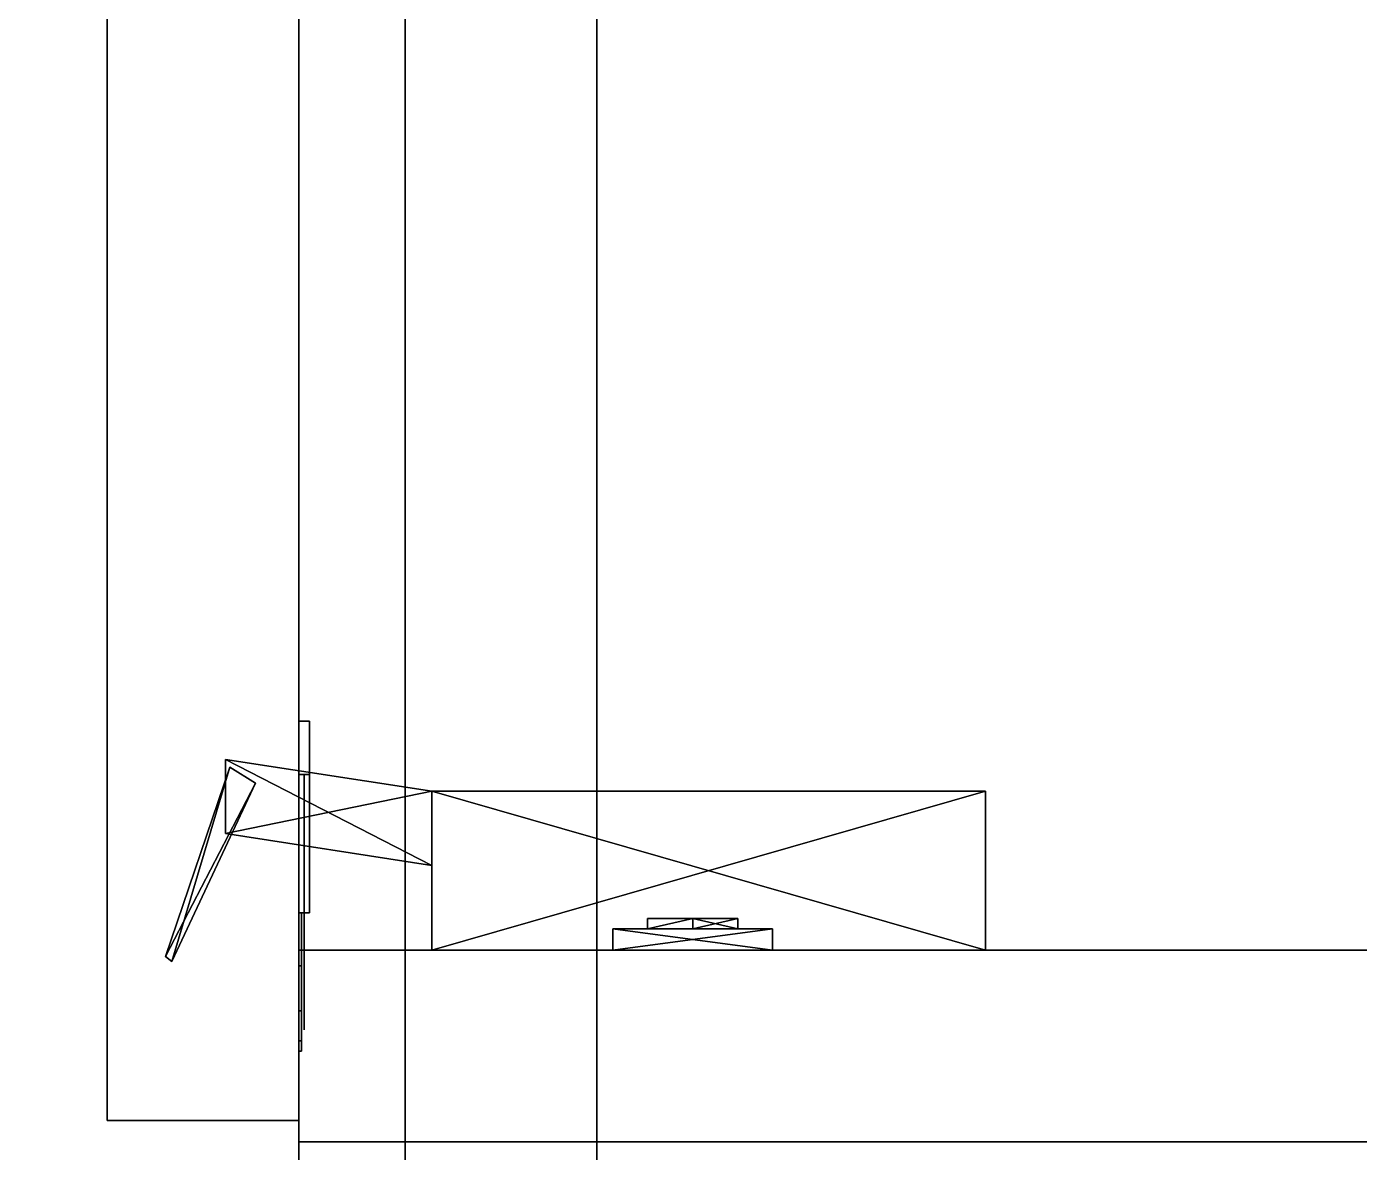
# Model space of a CAD drawing. Extents: x 0 to 2825, y -3457 to 0.
# Drawn here: x 2349.4 to 2474.6, y -1029 to -923.2 of the extents above; entities that cross this region are included whole.
import ezdxf

# ---------------------------------------------------------------- set-up
doc = ezdxf.new("R2010")
doc.units = 0
for name, color, linetype in [('LAYER0', 7, 'CONTINUOUS'), ('LAYER1', 7, 'CONTINUOUS'), ('LAYER125', 7, 'CONTINUOUS'), ('LAYER242', 7, 'CONTINUOUS'), ('LAYER244', 7, 'CONTINUOUS'), ('LAYER269', 7, 'CONTINUOUS'), ('LAYER270', 7, 'CONTINUOUS'), ('LAYER271', 28, 'CONTINUOUS'), ('LAYER272', 253, 'CONTINUOUS'), ('LAYER273', 28, 'CONTINUOUS'), ('LAYER274', 253, 'CONTINUOUS'), ('LAYER275', 253, 'CONTINUOUS'), ('LAYER283', 253, 'CONTINUOUS'), ('LAYER296', 7, 'CONTINUOUS'), ('LAYER317', 253, 'CONTINUOUS'), ('LAYER36', 253, 'CONTINUOUS'), ('LAYER89', 7, 'CONTINUOUS')]:
    doc.layers.add(name, color=color, linetype=linetype)

msp = doc.modelspace()

# ---------------------------------------------------------------- linework, layer by layer
at = {"layer": 'LAYER0', "invisible_edges": 1}
for points in [[(2825, 0), (0, -3457), (0, 0), (2825, 0)], [(2825, -3457, 5), (0, 0, 5), (0, -3457, 5), (2825, -3457, 5)], [(0, 0, 5), (2825, -3457, 5), (2825, 0, 5), (0, 0, 5)], [(0, -3457), (2825, 0), (2825, -3457), (0, -3457)]]:
    msp.add_3dface(points, dxfattribs=at)
at = {"layer": 'LAYER125', "invisible_edges": 1}
for points in [[(2581, -1426.336, 709.5), (2209, -855.666, 709.5), (2581, -855.666, 709.5), (2581, -1426.336, 709.5)], [(2209, -855.666, 709.5), (2581, -1426.336, 709.5), (2209, -1426.336, 709.5), (2209, -855.666, 709.5)], [(2209, -1426.336, 715.5), (2581, -855.666, 715.5), (2209, -855.666, 715.5), (2209, -1426.336, 715.5)], [(2581, -855.666, 715.5), (2209, -1426.336, 715.5), (2581, -1426.336, 715.5), (2581, -855.666, 715.5)]]:
    msp.add_3dface(points, dxfattribs=at)
at = {"layer": 'LAYER242', "invisible_edges": 1}
for points in [[(2650.4, -201, 2317), (2375, -1010, 2317), (2650.4, -1010, 2317), (2650.4, -201, 2317)], [(2375, -1010, 2317), (2650.4, -201, 2317), (2375, -201, 2317), (2375, -1010, 2317)], [(2375, -201, 2299), (2375, -1010, 2317), (2375, -201, 2317), (2375, -201, 2299)], [(2375, -1010, 2317), (2375, -201, 2299), (2375, -1010, 2299), (2375, -1010, 2317)], [(2375, -201, 2299), (2650.4, -1010, 2299), (2375, -1010, 2299), (2375, -201, 2299)], [(2650.4, -1010, 2299), (2375, -201, 2299), (2650.4, -201, 2299), (2650.4, -1010, 2299)], [(2650.4, -1010, 2299), (2375, -1010, 2317), (2375, -1010, 2299), (2650.4, -1010, 2299)], [(2375, -1010, 2317), (2650.4, -1010, 2299), (2650.4, -1010, 2317), (2375, -1010, 2317)]]:
    msp.add_3dface(points, dxfattribs=at)
at = {"layer": 'LAYER244', "invisible_edges": 1}
for points in [[(2675, -1010, 2068), (2375, -1010, 2548), (2675, -1010, 2548), (2675, -1010, 2068)], [(2375, -1010, 2548), (2675, -1010, 2068), (2375, -1010, 2068), (2375, -1010, 2548)], [(2675, -1010, 2068), (2375, -1028, 2068), (2375, -1010, 2068), (2675, -1010, 2068)], [(2375, -1028, 2068), (2675, -1010, 2068), (2675, -1028, 2068), (2375, -1028, 2068)], [(2375, -1028, 2068), (2375, -1010, 2548), (2375, -1010, 2068), (2375, -1028, 2068)], [(2375, -1010, 2548), (2375, -1028, 2068), (2375, -1028, 2548), (2375, -1010, 2548)], [(2675, -1028, 2548), (2375, -1010, 2548), (2375, -1028, 2548), (2675, -1028, 2548)], [(2375, -1010, 2548), (2675, -1028, 2548), (2675, -1010, 2548), (2375, -1010, 2548)], [(2375, -1028, 2068), (2675, -1028, 2548), (2375, -1028, 2548), (2375, -1028, 2068)], [(2675, -1028, 2548), (2375, -1028, 2068), (2675, -1028, 2068), (2675, -1028, 2548)]]:
    msp.add_3dface(points, dxfattribs=at)
at = {"layer": 'LAYER269', "invisible_edges": 1}
for points in [[(2675, -1010, 2069), (2375, -201, 2069), (2675, -201, 2069), (2675, -1010, 2069)], [(2375, -201, 2069), (2675, -1010, 2069), (2375, -1010, 2069), (2375, -201, 2069)], [(2375, -1010, 2087), (2375, -201, 2069), (2375, -1010, 2069), (2375, -1010, 2087)], [(2375, -201, 2069), (2375, -1010, 2087), (2375, -201, 2087), (2375, -201, 2069)], [(2375, -1010, 2087), (2675, -201, 2087), (2375, -201, 2087), (2375, -1010, 2087)], [(2675, -201, 2087), (2375, -1010, 2087), (2675, -1010, 2087), (2675, -201, 2087)], [(2675, -1010, 2069), (2375, -1010, 2087), (2375, -1010, 2069), (2675, -1010, 2069)], [(2375, -1010, 2087), (2675, -1010, 2069), (2675, -1010, 2087), (2375, -1010, 2087)]]:
    msp.add_3dface(points, dxfattribs=at)
at = {"layer": 'LAYER270', "invisible_edges": 1}
for points in [[(2675, -201, 2547), (2375, -1010, 2547), (2675, -1010, 2547), (2675, -201, 2547)], [(2375, -1010, 2547), (2675, -201, 2547), (2375, -201, 2547), (2375, -1010, 2547)], [(2375, -201, 2529), (2375, -1010, 2547), (2375, -201, 2547), (2375, -201, 2529)], [(2375, -1010, 2547), (2375, -201, 2529), (2375, -1010, 2529), (2375, -1010, 2547)], [(2375, -201, 2529), (2675, -1010, 2529), (2375, -1010, 2529), (2375, -201, 2529)], [(2675, -1010, 2529), (2375, -201, 2529), (2675, -201, 2529), (2675, -1010, 2529)], [(2675, -1010, 2529), (2375, -1010, 2547), (2375, -1010, 2529), (2675, -1010, 2529)], [(2375, -1010, 2547), (2675, -1010, 2529), (2675, -1010, 2547), (2375, -1010, 2547)]]:
    msp.add_3dface(points, dxfattribs=at)
at = {"layer": 'LAYER271'}
for points in [[(2376, -988.5, 2192), (2375, -988.5, 2192), (2376, -988.5, 2192)], [(2376, -1006.5, 2150), (2375, -1006.5, 2150), (2375, -988.5, 2150), (2376, -988.5, 2150)], [(2375, -988.5, 2150), (2375, -988.5, 2192), (2376, -988.5, 2192), (2376, -988.5, 2150)], [(2376, -1006.5, 2192), (2375, -1006.5, 2192), (2375, -988.5, 2192), (2376, -988.5, 2192)], [(2375, -988.5, 2150), (2375, -1006.5, 2150), (2375, -1006.5, 2192), (2375, -988.5, 2192)], [(2376, -988.5, 2150), (2376, -1006.5, 2150), (2376, -1006.5, 2150), (2376, -988.5, 2150)], [(2376, -988.5, 2192), (2376, -1006.5, 2192), (2376, -1006.5, 2192), (2376, -988.5, 2192)], [(2375, -993.5, 2162), (2375, -993.5, 2180), (2375, -993.5, 2162)], [(2376, -993.5, 2162), (2375, -993.5, 2162), (2375, -993.5, 2180), (2376, -993.5, 2180)], [(2376, -993.5, 2162), (2375, -993.5, 2162), (2375, -1006.5, 2162), (2376, -1006.5, 2162)], [(2376, -993.5, 2180), (2375, -993.5, 2180), (2375, -1006.5, 2180), (2376, -1006.5, 2180)], [(2375, -1006.5, 2162), (2375, -1006.5, 2150), (2375, -1006.5, 2162)], [(2375, -1006.5, 2180), (2375, -1006.5, 2192), (2375, -1006.5, 2180)], [(2376, -1006.5, 2162), (2375, -1006.5, 2162), (2375, -1006.5, 2150), (2376, -1006.5, 2150)], [(2376, -1006.5, 2180), (2375, -1006.5, 2180), (2375, -1006.5, 2192), (2376, -1006.5, 2192)]]:
    msp.add_3dface(points, dxfattribs=at)
for points, invisible_edges in [([(2376, -988.5, 2192), (2376, -988.5, 2150), (2376, -993.5, 2162), (2376, -993.5, 2180)], 10), ([(2376, -988.5, 2150), (2376, -993.5, 2162), (2376, -1006.5, 2162), (2376, -1006.5, 2150)], 1), ([(2376, -988.5, 2192), (2376, -993.5, 2180), (2376, -1006.5, 2180), (2376, -1006.5, 2192)], 1), ([(2375.5, -1006.5, 2180), (2375.5, -1006.5, 2162), (2375.5, -993.5, 2162), (2375.5, -993.5, 2180)], 1), ([(2375.25, -1006.5, 2158), (2375.25, -1011.475, 2158.99), (2375.25, -1010.5, 2165.5), (2375.25, -1006.5, 2162)], 2), ([(2375.25, -1011.475, 2183.01), (2375.25, -1006.5, 2184), (2375.25, -1006.5, 2180), (2375.25, -1010.5, 2176.5)], 8), ([(2375.5, -1010.709, 2176.317), (2375.5, -1010.5, 2165.5), (2375.5, -1006.5, 2162), (2375.5, -1006.5, 2180)], 5), ([(2375.25, -1011.475, 2158.99), (2375.25, -1015.692, 2161.808), (2375.25, -1014, 2165.5), (2375.25, -1010.5, 2165.5)], 10), ([(2375.25, -1015.692, 2180.192), (2375.25, -1011.475, 2183.01), (2375.25, -1010.5, 2176.5), (2375.25, -1014, 2176.5)], 10), ([(2375.5, -1017.5, 2176.5), (2375.5, -1017.5, 2165.5), (2375.5, -1010.5, 2165.5), (2375.5, -1010.709, 2176.317)], 4), ([(2375.25, -1015.692, 2161.808), (2375.25, -1018.51, 2166.025), (2375.25, -1017.5, 2165.5), (2375.25, -1014, 2165.5)], 10), ([(2375.25, -1018.51, 2175.975), (2375.25, -1015.692, 2180.192), (2375.25, -1014, 2176.5), (2375.25, -1017.5, 2176.5)], 10), ([(2375.25, -1018.51, 2166.025), (2375.25, -1019.5, 2171), (2375.25, -1017.5, 2171), (2375.25, -1017.5, 2165.5)], 10), ([(2375.25, -1019.5, 2171), (2375.25, -1018.51, 2175.975), (2375.25, -1017.5, 2176.5), (2375.25, -1017.5, 2171)], 10)]:
    msp.add_3dface(points, dxfattribs=dict(at, invisible_edges=invisible_edges))
at = {"layer": 'LAYER272'}
for points in [[(2368.135, -999.0576, 2164.217), (2368.135, -992.0942, 2164.217), (2387.5, -1002.042, 2164.217), (2368.135, -999.0576, 2164.217)], [(2387.5, -1002.042, 2164.217), (2368.135, -992.0942, 2164.217), (2387.5, -995.0786, 2164.217), (2387.5, -1002.042, 2164.217)], [(2368.135, -999.0576, 2177.783), (2387.5, -995.0786, 2177.783), (2368.135, -992.0942, 2177.783), (2368.135, -999.0576, 2177.783)], [(2368.135, -992.0942, 2164.217), (2368.135, -992.0942, 2177.783), (2387.5, -995.0786, 2164.217), (2368.135, -992.0942, 2164.217)], [(2387.5, -995.0786, 2164.217), (2368.135, -992.0942, 2177.783), (2387.5, -995.0786, 2177.783), (2387.5, -995.0786, 2164.217)], [(2370.925, -994.3081, 2165.348), (2362.5, -1010.591, 2165.348), (2368.544, -992.8179, 2165.348), (2370.925, -994.3081, 2165.348)], [(2363.077, -1011.082, 2176.652), (2368.544, -992.8179, 2176.652), (2362.5, -1010.591, 2176.652), (2363.077, -1011.082, 2176.652)], [(2362.5, -1010.591, 2165.348), (2362.5, -1010.591, 2176.652), (2368.544, -992.8179, 2165.348), (2362.5, -1010.591, 2165.348)], [(2368.544, -992.8179, 2165.348), (2362.5, -1010.591, 2176.652), (2368.544, -992.8179, 2176.652), (2368.544, -992.8179, 2165.348)], [(2370.925, -994.3081, 2176.652), (2368.544, -992.8179, 2176.652), (2363.077, -1011.082, 2176.652), (2370.925, -994.3081, 2176.652)], [(2363.077, -1011.082, 2165.348), (2362.5, -1010.591, 2165.348), (2370.925, -994.3081, 2165.348), (2363.077, -1011.082, 2165.348)], [(2387.5, -1002.042, 2177.783), (2387.5, -995.0786, 2177.783), (2368.135, -999.0576, 2177.783), (2387.5, -1002.042, 2177.783)], [(2387.5, -1010, 2164.217), (2387.5, -995.0786, 2164.217), (2439.5, -1010, 2164.217), (2387.5, -1010, 2164.217)], [(2439.5, -1010, 2164.217), (2387.5, -995.0786, 2164.217), (2439.5, -995.0786, 2164.217), (2439.5, -1010, 2164.217)], [(2439.5, -1010, 2177.783), (2439.5, -995.0786, 2177.783), (2387.5, -1010, 2177.783), (2439.5, -1010, 2177.783)], [(2387.5, -1010, 2177.783), (2439.5, -995.0786, 2177.783), (2387.5, -995.0786, 2177.783), (2387.5, -1010, 2177.783)], [(2387.5, -995.0786, 2164.217), (2387.5, -995.0786, 2177.783), (2439.5, -995.0786, 2164.217), (2387.5, -995.0786, 2164.217)], [(2439.5, -995.0786, 2164.217), (2387.5, -995.0786, 2177.783), (2439.5, -995.0786, 2177.783), (2439.5, -995.0786, 2164.217)], [(2439.5, -1010, 2164.217), (2439.5, -995.0786, 2164.217), (2439.5, -1010, 2177.783), (2439.5, -1010, 2164.217)], [(2439.5, -1010, 2177.783), (2439.5, -995.0786, 2164.217), (2439.5, -995.0786, 2177.783), (2439.5, -1010, 2177.783)], [(2407.757, -1007.016, 2189.087), (2412, -1007.016, 2184.291), (2407.757, -1008.01, 2189.087), (2407.757, -1007.016, 2189.087)], [(2407.757, -1008.01, 2189.087), (2412, -1007.016, 2184.291), (2412, -1008.01, 2184.291), (2407.757, -1008.01, 2189.087)], [(2412, -1008.01, 2193.883), (2412, -1007.016, 2193.883), (2407.757, -1008.01, 2189.087), (2412, -1008.01, 2193.883)], [(2407.757, -1008.01, 2189.087), (2412, -1007.016, 2193.883), (2407.757, -1007.016, 2189.087), (2407.757, -1008.01, 2189.087)], [(2412, -1007.016, 2193.883), (2416.243, -1007.016, 2189.087), (2407.757, -1007.016, 2189.087), (2412, -1007.016, 2193.883)], [(2407.757, -1007.016, 2189.087), (2416.243, -1007.016, 2189.087), (2412, -1007.016, 2184.291), (2407.757, -1007.016, 2189.087)], [(2407.757, -1007.016, 2152.913), (2412, -1007.016, 2148.117), (2407.757, -1008.01, 2152.913), (2407.757, -1007.016, 2152.913)], [(2407.757, -1008.01, 2152.913), (2412, -1007.016, 2148.117), (2412, -1008.01, 2148.117), (2407.757, -1008.01, 2152.913)], [(2412, -1008.01, 2157.709), (2412, -1007.016, 2157.709), (2407.757, -1008.01, 2152.913), (2412, -1008.01, 2157.709)], [(2407.757, -1008.01, 2152.913), (2412, -1007.016, 2157.709), (2407.757, -1007.016, 2152.913), (2407.757, -1008.01, 2152.913)], [(2412, -1007.016, 2157.709), (2416.243, -1007.016, 2152.913), (2407.757, -1007.016, 2152.913), (2412, -1007.016, 2157.709)], [(2407.757, -1007.016, 2152.913), (2416.243, -1007.016, 2152.913), (2412, -1007.016, 2148.117), (2407.757, -1007.016, 2152.913)], [(2412, -1007.016, 2184.291), (2416.243, -1007.016, 2189.087), (2412, -1008.01, 2184.291), (2412, -1007.016, 2184.291)], [(2412, -1008.01, 2184.291), (2416.243, -1007.016, 2189.087), (2416.243, -1008.01, 2189.087), (2412, -1008.01, 2184.291)], [(2416.243, -1007.016, 2189.087), (2412, -1007.016, 2193.883), (2416.243, -1008.01, 2189.087), (2416.243, -1007.016, 2189.087)], [(2416.243, -1008.01, 2189.087), (2412, -1007.016, 2193.883), (2412, -1008.01, 2193.883), (2416.243, -1008.01, 2189.087)], [(2412, -1007.016, 2148.117), (2416.243, -1007.016, 2152.913), (2412, -1008.01, 2148.117), (2412, -1007.016, 2148.117)], [(2412, -1008.01, 2148.117), (2416.243, -1007.016, 2152.913), (2416.243, -1008.01, 2152.913), (2412, -1008.01, 2148.117)], [(2416.243, -1007.016, 2152.913), (2412, -1007.016, 2157.709), (2416.243, -1008.01, 2152.913), (2416.243, -1007.016, 2152.913)], [(2416.243, -1008.01, 2152.913), (2412, -1007.016, 2157.709), (2412, -1008.01, 2157.709), (2416.243, -1008.01, 2152.913)], [(2404.5, -1008.01, 2197), (2404.5, -1010, 2197), (2419.5, -1010, 2197), (2404.5, -1008.01, 2197)], [(2404.5, -1008.01, 2197), (2419.5, -1010, 2197), (2419.5, -1008.01, 2197), (2404.5, -1008.01, 2197)], [(2419.5, -1008.01, 2145), (2419.5, -1010, 2145), (2404.5, -1010, 2145), (2419.5, -1008.01, 2145)], [(2419.5, -1008.01, 2145), (2404.5, -1010, 2145), (2404.5, -1008.01, 2145), (2419.5, -1008.01, 2145)], [(2404.5, -1010, 2145), (2404.5, -1010, 2197), (2404.5, -1008.01, 2197), (2404.5, -1010, 2145)], [(2404.5, -1010, 2145), (2404.5, -1008.01, 2197), (2404.5, -1008.01, 2145), (2404.5, -1010, 2145)], [(2404.5, -1008.01, 2145), (2404.5, -1008.01, 2197), (2419.5, -1008.01, 2197), (2404.5, -1008.01, 2145)], [(2404.5, -1008.01, 2145), (2419.5, -1008.01, 2197), (2419.5, -1008.01, 2145), (2404.5, -1008.01, 2145)], [(2412, -1008.01, 2193.883), (2412, -1008.01, 2184.291), (2407.757, -1008.01, 2189.087), (2412, -1008.01, 2193.883)], [(2412, -1008.01, 2157.709), (2412, -1008.01, 2148.117), (2407.757, -1008.01, 2152.913), (2412, -1008.01, 2157.709)], [(2412, -1008.01, 2193.883), (2416.243, -1008.01, 2189.087), (2412, -1008.01, 2184.291), (2412, -1008.01, 2193.883)], [(2412, -1008.01, 2157.709), (2416.243, -1008.01, 2152.913), (2412, -1008.01, 2148.117), (2412, -1008.01, 2157.709)], [(2419.5, -1008.01, 2197), (2419.5, -1010, 2197), (2419.5, -1010, 2145), (2419.5, -1008.01, 2197)], [(2419.5, -1008.01, 2197), (2419.5, -1010, 2145), (2419.5, -1008.01, 2145), (2419.5, -1008.01, 2197)]]:
    msp.add_3dface(points, dxfattribs=at)
at = {"layer": 'LAYER273'}
for points in [[(2376, -988.5, 2466), (2375, -988.5, 2466), (2376, -988.5, 2466)], [(2376, -1006.5, 2424), (2375, -1006.5, 2424), (2375, -988.5, 2424), (2376, -988.5, 2424)], [(2375, -988.5, 2424), (2375, -988.5, 2466), (2376, -988.5, 2466), (2376, -988.5, 2424)], [(2376, -1006.5, 2466), (2375, -1006.5, 2466), (2375, -988.5, 2466), (2376, -988.5, 2466)], [(2375, -988.5, 2424), (2375, -1006.5, 2424), (2375, -1006.5, 2466), (2375, -988.5, 2466)], [(2376, -988.5, 2424), (2376, -1006.5, 2424), (2376, -1006.5, 2424), (2376, -988.5, 2424)], [(2376, -988.5, 2466), (2376, -1006.5, 2466), (2376, -1006.5, 2466), (2376, -988.5, 2466)], [(2375, -993.5, 2436), (2375, -993.5, 2454), (2375, -993.5, 2436)], [(2376, -993.5, 2436), (2375, -993.5, 2436), (2375, -993.5, 2454), (2376, -993.5, 2454)], [(2376, -993.5, 2436), (2375, -993.5, 2436), (2375, -1006.5, 2436), (2376, -1006.5, 2436)], [(2376, -993.5, 2454), (2375, -993.5, 2454), (2375, -1006.5, 2454), (2376, -1006.5, 2454)], [(2375, -1006.5, 2436), (2375, -1006.5, 2424), (2375, -1006.5, 2436)], [(2375, -1006.5, 2454), (2375, -1006.5, 2466), (2375, -1006.5, 2454)], [(2376, -1006.5, 2436), (2375, -1006.5, 2436), (2375, -1006.5, 2424), (2376, -1006.5, 2424)], [(2376, -1006.5, 2454), (2375, -1006.5, 2454), (2375, -1006.5, 2466), (2376, -1006.5, 2466)]]:
    msp.add_3dface(points, dxfattribs=at)
for points, invisible_edges in [([(2376, -988.5, 2466), (2376, -988.5, 2424), (2376, -993.5, 2436), (2376, -993.5, 2454)], 10), ([(2376, -988.5, 2424), (2376, -993.5, 2436), (2376, -1006.5, 2436), (2376, -1006.5, 2424)], 1), ([(2376, -988.5, 2466), (2376, -993.5, 2454), (2376, -1006.5, 2454), (2376, -1006.5, 2466)], 1), ([(2375.5, -1006.5, 2454), (2375.5, -1006.5, 2436), (2375.5, -993.5, 2436), (2375.5, -993.5, 2454)], 1), ([(2375.25, -1006.5, 2432), (2375.25, -1011.475, 2432.99), (2375.25, -1010.5, 2439.5), (2375.25, -1006.5, 2436)], 2), ([(2375.25, -1011.475, 2457.01), (2375.25, -1006.5, 2458), (2375.25, -1006.5, 2454), (2375.25, -1010.5, 2450.5)], 8), ([(2375.5, -1010.709, 2450.317), (2375.5, -1010.5, 2439.5), (2375.5, -1006.5, 2436), (2375.5, -1006.5, 2454)], 5), ([(2375.25, -1011.475, 2432.99), (2375.25, -1015.692, 2435.808), (2375.25, -1014, 2439.5), (2375.25, -1010.5, 2439.5)], 10), ([(2375.25, -1015.692, 2454.192), (2375.25, -1011.475, 2457.01), (2375.25, -1010.5, 2450.5), (2375.25, -1014, 2450.5)], 10), ([(2375.5, -1017.5, 2450.5), (2375.5, -1017.5, 2439.5), (2375.5, -1010.5, 2439.5), (2375.5, -1010.709, 2450.317)], 4), ([(2375.25, -1015.692, 2435.808), (2375.25, -1018.51, 2440.025), (2375.25, -1017.5, 2439.5), (2375.25, -1014, 2439.5)], 10), ([(2375.25, -1018.51, 2449.975), (2375.25, -1015.692, 2454.192), (2375.25, -1014, 2450.5), (2375.25, -1017.5, 2450.5)], 10), ([(2375.25, -1018.51, 2440.025), (2375.25, -1019.5, 2445), (2375.25, -1017.5, 2445), (2375.25, -1017.5, 2439.5)], 10), ([(2375.25, -1019.5, 2445), (2375.25, -1018.51, 2449.975), (2375.25, -1017.5, 2450.5), (2375.25, -1017.5, 2445)], 10)]:
    msp.add_3dface(points, dxfattribs=dict(at, invisible_edges=invisible_edges))
at = {"layer": 'LAYER274'}
for points in [[(2368.135, -999.0576, 2438.217), (2368.135, -992.0942, 2438.217), (2387.5, -1002.042, 2438.217), (2368.135, -999.0576, 2438.217)], [(2387.5, -1002.042, 2438.217), (2368.135, -992.0942, 2438.217), (2387.5, -995.0786, 2438.217), (2387.5, -1002.042, 2438.217)], [(2368.135, -999.0576, 2451.783), (2387.5, -995.0786, 2451.783), (2368.135, -992.0942, 2451.783), (2368.135, -999.0576, 2451.783)], [(2368.135, -992.0942, 2438.217), (2368.135, -992.0942, 2451.783), (2387.5, -995.0786, 2438.217), (2368.135, -992.0942, 2438.217)], [(2387.5, -995.0786, 2438.217), (2368.135, -992.0942, 2451.783), (2387.5, -995.0786, 2451.783), (2387.5, -995.0786, 2438.217)], [(2370.925, -994.3081, 2439.348), (2362.5, -1010.591, 2439.348), (2368.544, -992.8179, 2439.348), (2370.925, -994.3081, 2439.348)], [(2363.077, -1011.082, 2450.652), (2368.544, -992.8179, 2450.652), (2362.5, -1010.591, 2450.652), (2363.077, -1011.082, 2450.652)], [(2362.5, -1010.591, 2439.348), (2362.5, -1010.591, 2450.652), (2368.544, -992.8179, 2439.348), (2362.5, -1010.591, 2439.348)], [(2368.544, -992.8179, 2439.348), (2362.5, -1010.591, 2450.652), (2368.544, -992.8179, 2450.652), (2368.544, -992.8179, 2439.348)], [(2370.925, -994.3081, 2450.652), (2368.544, -992.8179, 2450.652), (2363.077, -1011.082, 2450.652), (2370.925, -994.3081, 2450.652)], [(2363.077, -1011.082, 2439.348), (2362.5, -1010.591, 2439.348), (2370.925, -994.3081, 2439.348), (2363.077, -1011.082, 2439.348)], [(2387.5, -1002.042, 2451.783), (2387.5, -995.0786, 2451.783), (2368.135, -999.0576, 2451.783), (2387.5, -1002.042, 2451.783)], [(2387.5, -1010, 2438.217), (2387.5, -995.0786, 2438.217), (2439.5, -1010, 2438.217), (2387.5, -1010, 2438.217)], [(2439.5, -1010, 2438.217), (2387.5, -995.0786, 2438.217), (2439.5, -995.0786, 2438.217), (2439.5, -1010, 2438.217)], [(2439.5, -1010, 2451.783), (2439.5, -995.0786, 2451.783), (2387.5, -1010, 2451.783), (2439.5, -1010, 2451.783)], [(2387.5, -1010, 2451.783), (2439.5, -995.0786, 2451.783), (2387.5, -995.0786, 2451.783), (2387.5, -1010, 2451.783)], [(2387.5, -995.0786, 2438.217), (2387.5, -995.0786, 2451.783), (2439.5, -995.0786, 2438.217), (2387.5, -995.0786, 2438.217)], [(2439.5, -995.0786, 2438.217), (2387.5, -995.0786, 2451.783), (2439.5, -995.0786, 2451.783), (2439.5, -995.0786, 2438.217)], [(2439.5, -1010, 2438.217), (2439.5, -995.0786, 2438.217), (2439.5, -1010, 2451.783), (2439.5, -1010, 2438.217)], [(2439.5, -1010, 2451.783), (2439.5, -995.0786, 2438.217), (2439.5, -995.0786, 2451.783), (2439.5, -1010, 2451.783)], [(2407.757, -1007.016, 2463.087), (2412, -1007.016, 2458.291), (2407.757, -1008.01, 2463.087), (2407.757, -1007.016, 2463.087)], [(2407.757, -1008.01, 2463.087), (2412, -1007.016, 2458.291), (2412, -1008.01, 2458.291), (2407.757, -1008.01, 2463.087)], [(2412, -1008.01, 2467.883), (2412, -1007.016, 2467.883), (2407.757, -1008.01, 2463.087), (2412, -1008.01, 2467.883)], [(2407.757, -1008.01, 2463.087), (2412, -1007.016, 2467.883), (2407.757, -1007.016, 2463.087), (2407.757, -1008.01, 2463.087)], [(2412, -1007.016, 2467.883), (2416.243, -1007.016, 2463.087), (2407.757, -1007.016, 2463.087), (2412, -1007.016, 2467.883)], [(2407.757, -1007.016, 2463.087), (2416.243, -1007.016, 2463.087), (2412, -1007.016, 2458.291), (2407.757, -1007.016, 2463.087)], [(2407.757, -1007.016, 2426.913), (2412, -1007.016, 2422.117), (2407.757, -1008.01, 2426.913), (2407.757, -1007.016, 2426.913)], [(2407.757, -1008.01, 2426.913), (2412, -1007.016, 2422.117), (2412, -1008.01, 2422.117), (2407.757, -1008.01, 2426.913)], [(2412, -1008.01, 2431.709), (2412, -1007.016, 2431.709), (2407.757, -1008.01, 2426.913), (2412, -1008.01, 2431.709)], [(2407.757, -1008.01, 2426.913), (2412, -1007.016, 2431.709), (2407.757, -1007.016, 2426.913), (2407.757, -1008.01, 2426.913)], [(2412, -1007.016, 2431.709), (2416.243, -1007.016, 2426.913), (2407.757, -1007.016, 2426.913), (2412, -1007.016, 2431.709)], [(2407.757, -1007.016, 2426.913), (2416.243, -1007.016, 2426.913), (2412, -1007.016, 2422.117), (2407.757, -1007.016, 2426.913)], [(2412, -1007.016, 2458.291), (2416.243, -1007.016, 2463.087), (2412, -1008.01, 2458.291), (2412, -1007.016, 2458.291)], [(2412, -1008.01, 2458.291), (2416.243, -1007.016, 2463.087), (2416.243, -1008.01, 2463.087), (2412, -1008.01, 2458.291)], [(2416.243, -1007.016, 2463.087), (2412, -1007.016, 2467.883), (2416.243, -1008.01, 2463.087), (2416.243, -1007.016, 2463.087)], [(2416.243, -1008.01, 2463.087), (2412, -1007.016, 2467.883), (2412, -1008.01, 2467.883), (2416.243, -1008.01, 2463.087)], [(2412, -1007.016, 2422.117), (2416.243, -1007.016, 2426.913), (2412, -1008.01, 2422.117), (2412, -1007.016, 2422.117)], [(2412, -1008.01, 2422.117), (2416.243, -1007.016, 2426.913), (2416.243, -1008.01, 2426.913), (2412, -1008.01, 2422.117)], [(2416.243, -1007.016, 2426.913), (2412, -1007.016, 2431.709), (2416.243, -1008.01, 2426.913), (2416.243, -1007.016, 2426.913)], [(2416.243, -1008.01, 2426.913), (2412, -1007.016, 2431.709), (2412, -1008.01, 2431.709), (2416.243, -1008.01, 2426.913)], [(2404.5, -1008.01, 2471), (2404.5, -1010, 2471), (2419.5, -1010, 2471), (2404.5, -1008.01, 2471)], [(2404.5, -1008.01, 2471), (2419.5, -1010, 2471), (2419.5, -1008.01, 2471), (2404.5, -1008.01, 2471)], [(2419.5, -1008.01, 2419), (2419.5, -1010, 2419), (2404.5, -1010, 2419), (2419.5, -1008.01, 2419)], [(2419.5, -1008.01, 2419), (2404.5, -1010, 2419), (2404.5, -1008.01, 2419), (2419.5, -1008.01, 2419)], [(2404.5, -1010, 2419), (2404.5, -1010, 2471), (2404.5, -1008.01, 2471), (2404.5, -1010, 2419)], [(2404.5, -1010, 2419), (2404.5, -1008.01, 2471), (2404.5, -1008.01, 2419), (2404.5, -1010, 2419)], [(2404.5, -1008.01, 2419), (2404.5, -1008.01, 2471), (2419.5, -1008.01, 2471), (2404.5, -1008.01, 2419)], [(2404.5, -1008.01, 2419), (2419.5, -1008.01, 2471), (2419.5, -1008.01, 2419), (2404.5, -1008.01, 2419)], [(2412, -1008.01, 2467.883), (2412, -1008.01, 2458.291), (2407.757, -1008.01, 2463.087), (2412, -1008.01, 2467.883)], [(2412, -1008.01, 2431.709), (2412, -1008.01, 2422.117), (2407.757, -1008.01, 2426.913), (2412, -1008.01, 2431.709)], [(2412, -1008.01, 2467.883), (2416.243, -1008.01, 2463.087), (2412, -1008.01, 2458.291), (2412, -1008.01, 2467.883)], [(2412, -1008.01, 2431.709), (2416.243, -1008.01, 2426.913), (2412, -1008.01, 2422.117), (2412, -1008.01, 2431.709)], [(2419.5, -1008.01, 2471), (2419.5, -1010, 2471), (2419.5, -1010, 2419), (2419.5, -1008.01, 2471)], [(2419.5, -1008.01, 2471), (2419.5, -1010, 2419), (2419.5, -1008.01, 2419), (2419.5, -1008.01, 2471)]]:
    msp.add_3dface(points, dxfattribs=at)
at = {"layer": 'LAYER275', "invisible_edges": 1}
for points in [[(2357, -607, 2035), (2375, -1026, 2035), (2357, -1026, 2035), (2357, -607, 2035)], [(2375, -1026, 2035), (2357, -607, 2035), (2375, -607, 2035), (2375, -1026, 2035)], [(2375, -607, 2545), (2357, -1026, 2545), (2375, -1026, 2545), (2375, -607, 2545)], [(2357, -1026, 2545), (2375, -607, 2545), (2357, -607, 2545), (2357, -1026, 2545)], [(2357, -1026, 2545), (2357, -607, 2035), (2357, -1026, 2035), (2357, -1026, 2545)], [(2357, -607, 2035), (2357, -1026, 2545), (2357, -607, 2545), (2357, -607, 2035)], [(2375, -607, 2545), (2375, -1026, 2035), (2375, -607, 2035), (2375, -607, 2545)], [(2375, -1026, 2035), (2375, -607, 2545), (2375, -1026, 2545), (2375, -1026, 2035)], [(2357, -1026, 2545), (2375, -1026, 2035), (2375, -1026, 2545), (2357, -1026, 2545)], [(2375, -1026, 2035), (2357, -1026, 2545), (2357, -1026, 2035), (2375, -1026, 2035)]]:
    msp.add_3dface(points, dxfattribs=at)
at = {"layer": 'LAYER283', "invisible_edges": 1}
for points in [[(2675, -1453, 2050), (2375, -150, 2050), (2675, -150, 2050), (2675, -1453, 2050)], [(2375, -150, 2050), (2675, -1453, 2050), (2375, -1453, 2050), (2375, -150, 2050)], [(2375, -1453, 2068), (2375, -150, 2050), (2375, -1453, 2050), (2375, -1453, 2068)], [(2375, -150, 2050), (2375, -1453, 2068), (2375, -150, 2068), (2375, -150, 2050)], [(2375, -1453, 2068), (2675, -150, 2068), (2375, -150, 2068), (2375, -1453, 2068)], [(2675, -150, 2068), (2375, -1453, 2068), (2675, -1453, 2068), (2675, -150, 2068)]]:
    msp.add_3dface(points, dxfattribs=at)
at = {"layer": 'LAYER296', "invisible_edges": 1}
for points in [[(2675, -1028, 2068), (2375, -1046, 2068), (2375, -1028, 2068), (2675, -1028, 2068)], [(2375, -1046, 2068), (2675, -1028, 2068), (2675, -1046, 2068), (2375, -1046, 2068)], [(2375, -1028, 2548), (2375, -1046, 2068), (2375, -1046, 2548), (2375, -1028, 2548)], [(2375, -1046, 2068), (2375, -1028, 2548), (2375, -1028, 2068), (2375, -1046, 2068)], [(2675, -1046, 2548), (2375, -1028, 2548), (2375, -1046, 2548), (2675, -1046, 2548)], [(2375, -1028, 2548), (2675, -1046, 2548), (2675, -1028, 2548), (2375, -1028, 2548)], [(2375, -1028, 2548), (2675, -1028, 2068), (2375, -1028, 2068), (2375, -1028, 2548)], [(2675, -1028, 2068), (2375, -1028, 2548), (2675, -1028, 2548), (2675, -1028, 2068)]]:
    msp.add_3dface(points, dxfattribs=at)
at = {"layer": 'LAYER317', "invisible_edges": 1}
for points in [[(2385, -2243, 2548), (2403, -120, 2548), (2403, -2243, 2548), (2385, -2243, 2548)], [(2403, -120, 2548), (2385, -2243, 2548), (2385, -120, 2548), (2403, -120, 2548)], [(2385, -120, 2618), (2403, -2243, 2618), (2403, -120, 2618), (2385, -120, 2618)], [(2403, -2243, 2618), (2385, -120, 2618), (2385, -2243, 2618), (2403, -2243, 2618)], [(2385, -2243, 2548), (2385, -120, 2618), (2385, -120, 2548), (2385, -2243, 2548)], [(2385, -120, 2618), (2385, -2243, 2548), (2385, -2243, 2618), (2385, -120, 2618)], [(2403, -2243, 2618), (2403, -120, 2548), (2403, -120, 2618), (2403, -2243, 2618)], [(2403, -120, 2548), (2403, -2243, 2618), (2403, -2243, 2548), (2403, -120, 2548)]]:
    msp.add_3dface(points, dxfattribs=at)
at = {"layer": 'LAYER36', "invisible_edges": 1}
for points in [[(2675, -2452, 835), (2175, -150, 835), (2675, -150, 835), (2675, -2452, 835)], [(2175, -150, 835), (2675, -2452, 835), (2175, -2452, 835), (2175, -150, 835)], [(2175, -2452, 853), (2675, -150, 853), (2175, -150, 853), (2175, -2452, 853)], [(2675, -150, 853), (2175, -2452, 853), (2675, -2452, 853), (2675, -150, 853)]]:
    msp.add_3dface(points, dxfattribs=at)
at = {"layer": 'LAYER89', "invisible_edges": 1}
for points in [[(2675, -2096, 671), (2195, -186, 671), (2675, -186, 671), (2675, -2096, 671)], [(2195, -186, 671), (2675, -2096, 671), (2195, -2096, 671), (2195, -186, 671)], [(2195, -2096, 689), (2675, -186, 689), (2195, -186, 689), (2195, -2096, 689)], [(2675, -186, 689), (2195, -2096, 689), (2675, -2096, 689), (2675, -186, 689)]]:
    msp.add_3dface(points, dxfattribs=at)

# ---------------------------------------------------------------- meshes
at = {"layer": 'LAYER1'}
mesh = msp.add_polymesh((5, 2), dxfattribs=at)
for k, corner in enumerate([(2675, -150, 2599), (150, -150, 2599), (2675, -3307, 2599), (2675, -150, 2599), (150, -3307, 2599), (2675, -3307, 2599), (150, -150, 2599), (150, -3307, 2599), (0, 0, 2599), (0, -3457, 2599)]):
    mesh.set_mesh_vertex(divmod(k, 2), corner)
at = {"layer": 'LAYER271'}
mesh = msp.add_polymesh((2, 9), dxfattribs=at)
for k, corner in enumerate([(2375.25, -1006.5, 2158), (2375.25, -1011.475, 2158.99), (2375.25, -1015.692, 2161.808), (2375.25, -1018.51, 2166.025), (2375.25, -1019.5, 2171), (2375.25, -1018.51, 2175.975), (2375.25, -1015.692, 2180.192), (2375.25, -1011.475, 2183.01), (2375.25, -1006.5, 2184), (2375, -1006.5, 2158), (2375, -1011.475, 2158.99), (2375, -1015.692, 2161.808), (2375, -1018.51, 2166.025), (2375, -1019.5, 2171), (2375, -1018.51, 2175.975), (2375, -1015.692, 2180.192), (2375, -1011.475, 2183.01), (2375, -1006.5, 2184)]):
    mesh.set_mesh_vertex(divmod(k, 9), corner)
at = {"layer": 'LAYER273'}
mesh = msp.add_polymesh((2, 9), dxfattribs=at)
for k, corner in enumerate([(2375.25, -1006.5, 2432), (2375.25, -1011.475, 2432.99), (2375.25, -1015.692, 2435.808), (2375.25, -1018.51, 2440.025), (2375.25, -1019.5, 2445), (2375.25, -1018.51, 2449.975), (2375.25, -1015.692, 2454.192), (2375.25, -1011.475, 2457.01), (2375.25, -1006.5, 2458), (2375, -1006.5, 2432), (2375, -1011.475, 2432.99), (2375, -1015.692, 2435.808), (2375, -1018.51, 2440.025), (2375, -1019.5, 2445), (2375, -1018.51, 2449.975), (2375, -1015.692, 2454.192), (2375, -1011.475, 2457.01), (2375, -1006.5, 2458)]):
    mesh.set_mesh_vertex(divmod(k, 9), corner)

doc.saveas('drawing.dxf')
